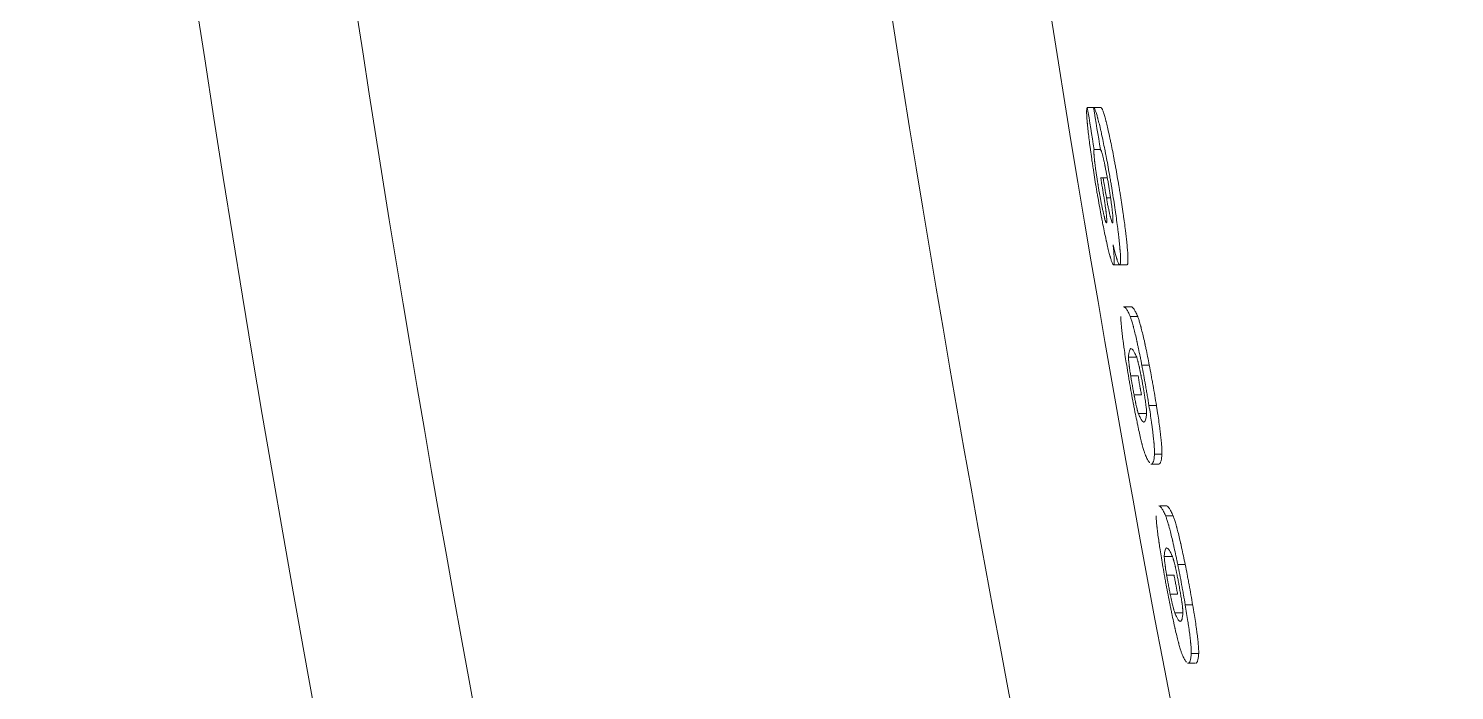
# Model space of a CAD drawing. Header units: millimetres. Extents: x 4664 to 8864, y -38 to 2932.
# Drawn here: x 7807.43 to 7819.27, y 2181.2 to 2186.7 of the extents above; entities that cross this region are included whole.
import ezdxf

# ---------------------------------------------------------------- set-up
doc = ezdxf.new("R2010")
doc.units = ezdxf.units.MM

msp = doc.modelspace()

# ---------------------------------------------------------------- linework, layer by layer
at = {"lineweight": 5}
for p, q in [((7816.332, 2186.042), (7816.218, 2186.042)), ((7816.327, 2185.694), (7816.275, 2185.694)), ((7816.384, 2185.459), (7816.329, 2185.459)), ((7816.411, 2185.292), (7816.377, 2185.292)), ((7816.434, 2184.736), (7816.547, 2184.736)), ((7816.587, 2184.388), (7816.526, 2184.388)), ((7816.637, 2184.306), (7816.575, 2184.306)), ((7816.622, 2183.969), (7816.56, 2183.969)), ((7816.733, 2183.903), (7816.671, 2183.903)), ((7816.641, 2183.814), (7816.579, 2183.814)), ((7816.668, 2183.657), (7816.606, 2183.657)), ((7816.792, 2183.567), (7816.73, 2183.567)), ((7816.704, 2183.502), (7816.642, 2183.502)), ((7816.838, 2183.164), (7816.776, 2183.164)), ((7816.745, 2183.082), (7816.808, 2183.082)), ((7816.881, 2182.734), (7816.819, 2182.734)), ((7816.931, 2182.652), (7816.868, 2182.652)), ((7816.919, 2182.314), (7816.857, 2182.314)), ((7817.031, 2182.249), (7816.969, 2182.249)), ((7816.939, 2182.159), (7816.877, 2182.159)), ((7816.968, 2182.003), (7816.906, 2182.003)), ((7817.093, 2181.913), (7817.031, 2181.913)), ((7817.006, 2181.848), (7816.944, 2181.848)), ((7817.143, 2181.51), (7817.081, 2181.51)), ((7817.051, 2181.428), (7817.114, 2181.428))]:
    msp.add_line(p, q, dxfattribs=at)
for radius, start, end in [(182.774, 159.96842, 200.03158), (181.468, 185.76036, 200.03158), (175.775, 186.0323, 200.00117), (177.081, 186.0323, 200.00117), (175.597, 189.22105, 189.33619), (175.546, 189.22374, 189.33891), (175.582, 189.41472, 189.46996), (175.562, 189.41582, 189.47107)]:
    msp.add_arc((7989.546, 2214.181), radius, start, end, dxfattribs=at)
for points, knots in [([(7816.218, 2186.042), (7816.217, 2186.042), (7816.216, 2186.041), (7816.214, 2186.034), (7816.213, 2186.029), (7816.213, 2186.02), (7816.212, 2186.016), (7816.212, 2186.01), (7816.212, 2186.008), (7816.212, 2186.004), (7816.212, 2186.002), (7816.213, 2185.99), (7816.213, 2185.979), (7816.215, 2185.954), (7816.216, 2185.94), (7816.217, 2185.921), (7816.218, 2185.916), (7816.218, 2185.91), (7816.219, 2185.906), (7816.219, 2185.904), (7816.22, 2185.893), (7816.221, 2185.885), (7816.223, 2185.858), (7816.227, 2185.821), (7816.233, 2185.779), (7816.236, 2185.754), (7816.236, 2185.752), (7816.237, 2185.746), (7816.237, 2185.743), (7816.238, 2185.735), (7816.24, 2185.718), (7816.243, 2185.701), (7816.248, 2185.666), (7816.251, 2185.642), (7816.256, 2185.605), (7816.258, 2185.593), (7816.261, 2185.574), (7816.262, 2185.564), (7816.264, 2185.555), (7816.265, 2185.548), (7816.265, 2185.545), (7816.27, 2185.516), (7816.274, 2185.491), (7816.282, 2185.439), (7816.286, 2185.413), (7816.293, 2185.374), (7816.295, 2185.361), (7816.298, 2185.341), (7816.299, 2185.334), (7816.302, 2185.321), (7816.303, 2185.315), (7816.308, 2185.282), (7816.313, 2185.257), (7816.322, 2185.206), (7816.327, 2185.181), (7816.333, 2185.145), (7816.336, 2185.133), (7816.339, 2185.118), (7816.339, 2185.115), (7816.34, 2185.109), (7816.342, 2185.1), (7816.344, 2185.091), (7816.349, 2185.062), (7816.358, 2185.018), (7816.367, 2184.977), (7816.372, 2184.952), (7816.374, 2184.945), (7816.375, 2184.938), (7816.376, 2184.933), (7816.377, 2184.931), (7816.38, 2184.919), (7816.382, 2184.91), (7816.388, 2184.884), (7816.391, 2184.868), (7816.399, 2184.838), (7816.402, 2184.824), (7816.407, 2184.809), (7816.407, 2184.806), (7816.409, 2184.802), (7816.409, 2184.8), (7816.41, 2184.797), (7816.412, 2184.79), (7816.414, 2184.784), (7816.418, 2184.77), (7816.421, 2184.762), (7816.426, 2184.749), (7816.428, 2184.745), (7816.431, 2184.74), (7816.431, 2184.74), (7816.432, 2184.739), (7816.434, 2184.737), (7816.435, 2184.736), (7816.437, 2184.736), (7816.438, 2184.738), (7816.44, 2184.743), (7816.44, 2184.745), (7816.441, 2184.748), (7816.441, 2184.749), (7816.441, 2184.752), (7816.441, 2184.754), (7816.442, 2184.762), (7816.442, 2184.77), (7816.441, 2184.788), (7816.441, 2184.799), (7816.44, 2184.818), (7816.439, 2184.824), (7816.439, 2184.835), (7816.438, 2184.838), (7816.438, 2184.846), (7816.438, 2184.849), (7816.436, 2184.868), (7816.434, 2184.885), (7816.433, 2184.903)], [0, 0, 0, 0, 0.03125, 0.03125, 0.0625, 0.0625, 0.078125, 0.078125, 0.085938, 0.085938, 0.09375, 0.09375, 0.125, 0.125, 0.15625, 0.15625, 0.164063, 0.167969, 0.167969, 0.171875, 0.171875, 0.1875, 0.1875, 0.21875, 0.25, 0.25, 0.253906, 0.253906, 0.257813, 0.257813, 0.265625, 0.28125, 0.28125, 0.3125, 0.3125, 0.328125, 0.328125, 0.335938, 0.339844, 0.339844, 0.34375, 0.34375, 0.375, 0.375, 0.40625, 0.40625, 0.421875, 0.421875, 0.429688, 0.429688, 0.4375, 0.4375, 0.46875, 0.46875, 0.5, 0.5, 0.515625, 0.515625, 0.519531, 0.519531, 0.523438, 0.53125, 0.53125, 0.5625, 0.59375, 0.59375, 0.601563, 0.605469, 0.605469, 0.609375, 0.609375, 0.625, 0.625, 0.65625, 0.65625, 0.6875, 0.6875, 0.695313, 0.695313, 0.699219, 0.699219, 0.703125, 0.71875, 0.71875, 0.75, 0.75, 0.78125, 0.78125, 0.789063, 0.789063, 0.796875, 0.8125, 0.8125, 0.84375, 0.84375, 0.859375, 0.859375, 0.867188, 0.867188, 0.875, 0.875, 0.90625, 0.90625, 0.9375, 0.9375, 0.953125, 0.953125, 0.960938, 0.960938, 0.96875, 0.96875, 1, 1, 1, 1]), ([(7816.433, 2184.903), (7816.437, 2184.885), (7816.441, 2184.869), (7816.448, 2184.839), (7816.452, 2184.825), (7816.457, 2184.807), (7816.459, 2184.801), (7816.461, 2184.793), (7816.462, 2184.79), (7816.463, 2184.786), (7816.464, 2184.785), (7816.465, 2184.782), (7816.465, 2184.781), (7816.468, 2184.77), (7816.471, 2184.762), (7816.477, 2184.75), (7816.479, 2184.745), (7816.482, 2184.74), (7816.483, 2184.739), (7816.484, 2184.737), (7816.485, 2184.737), (7816.485, 2184.737), (7816.486, 2184.737), (7816.486, 2184.736), (7816.489, 2184.736), (7816.49, 2184.738), (7816.492, 2184.744), (7816.493, 2184.749), (7816.494, 2184.757), (7816.494, 2184.758), (7816.494, 2184.762), (7816.494, 2184.764), (7816.494, 2184.77), (7816.494, 2184.774), (7816.494, 2184.788), (7816.494, 2184.799), (7816.493, 2184.823), (7816.492, 2184.837), (7816.49, 2184.854), (7816.49, 2184.856), (7816.49, 2184.86), (7816.489, 2184.866), (7816.488, 2184.88), (7816.487, 2184.893), (7816.485, 2184.919), (7816.483, 2184.938), (7816.479, 2184.968), (7816.478, 2184.978), (7816.476, 2184.993), (7816.476, 2184.999), (7816.475, 2185.007), (7816.474, 2185.009), (7816.474, 2185.015), (7816.473, 2185.018), (7816.47, 2185.042), (7816.467, 2185.065), (7816.461, 2185.111), (7816.458, 2185.135), (7816.452, 2185.172), (7816.451, 2185.185), (7816.448, 2185.201), (7816.448, 2185.204), (7816.447, 2185.21), (7816.445, 2185.22), (7816.444, 2185.229), (7816.439, 2185.261), (7816.431, 2185.313), (7816.423, 2185.365), (7816.417, 2185.398), (7816.416, 2185.404), (7816.414, 2185.417), (7816.413, 2185.424), (7816.409, 2185.444), (7816.407, 2185.457), (7816.4, 2185.496), (7816.396, 2185.521), (7816.387, 2185.572), (7816.382, 2185.597), (7816.377, 2185.624), (7816.376, 2185.627), (7816.375, 2185.633), (7816.375, 2185.636), (7816.373, 2185.646), (7816.369, 2185.664), (7816.366, 2185.681), (7816.359, 2185.716), (7816.354, 2185.738), (7816.345, 2185.781), (7816.341, 2185.802), (7816.336, 2185.824), (7816.336, 2185.826), (7816.335, 2185.831), (7816.333, 2185.839), (7816.329, 2185.855), (7816.326, 2185.869), (7816.32, 2185.895), (7816.316, 2185.911), (7816.31, 2185.933), (7816.308, 2185.94), (7816.306, 2185.951), (7816.305, 2185.954), (7816.303, 2185.96), (7816.302, 2185.964), (7816.298, 2185.979), (7816.294, 2185.99), (7816.288, 2186.009), (7816.285, 2186.016), (7816.281, 2186.026), (7816.28, 2186.029), (7816.279, 2186.032), (7816.278, 2186.032), (7816.278, 2186.034), (7816.278, 2186.034), (7816.277, 2186.036), (7816.276, 2186.037), (7816.273, 2186.041), (7816.272, 2186.042), (7816.27, 2186.042)], [0, 0, 0, 0, 0.03125, 0.03125, 0.0625, 0.0625, 0.078125, 0.078125, 0.085937, 0.085937, 0.089844, 0.089844, 0.09375, 0.09375, 0.125, 0.125, 0.15625, 0.15625, 0.171875, 0.171875, 0.175781, 0.175781, 0.179687, 0.1875, 0.1875, 0.21875, 0.21875, 0.25, 0.25, 0.257812, 0.257812, 0.265625, 0.265625, 0.28125, 0.28125, 0.3125, 0.3125, 0.34375, 0.34375, 0.347656, 0.347656, 0.351562, 0.359375, 0.375, 0.375, 0.40625, 0.40625, 0.421875, 0.421875, 0.429687, 0.429687, 0.433594, 0.433594, 0.4375, 0.4375, 0.46875, 0.46875, 0.5, 0.5, 0.515625, 0.515625, 0.519531, 0.519531, 0.523437, 0.53125, 0.53125, 0.5625, 0.59375, 0.59375, 0.601562, 0.601562, 0.609375, 0.609375, 0.625, 0.625, 0.65625, 0.65625, 0.6875, 0.6875, 0.691406, 0.691406, 0.695312, 0.695312, 0.703125, 0.71875, 0.71875, 0.75, 0.75, 0.78125, 0.78125, 0.785156, 0.785156, 0.789062, 0.796875, 0.8125, 0.8125, 0.84375, 0.84375, 0.859375, 0.859375, 0.867187, 0.867187, 0.875, 0.875, 0.90625, 0.90625, 0.9375, 0.9375, 0.953125, 0.953125, 0.957031, 0.957031, 0.960937, 0.960937, 0.96875, 0.96875, 1, 1, 1, 1]), ([(7816.549, 2184.736), (7816.55, 2184.736), (7816.552, 2184.738), (7816.553, 2184.742), (7816.554, 2184.744), (7816.554, 2184.747), (7816.555, 2184.748), (7816.555, 2184.749), (7816.555, 2184.75), (7816.555, 2184.752), (7816.555, 2184.754), (7816.556, 2184.761), (7816.556, 2184.769), (7816.556, 2184.788), (7816.556, 2184.799), (7816.555, 2184.814), (7816.555, 2184.819), (7816.554, 2184.824), (7816.554, 2184.827), (7816.554, 2184.829), (7816.554, 2184.838), (7816.553, 2184.845), (7816.551, 2184.868), (7816.55, 2184.884), (7816.546, 2184.919), (7816.545, 2184.938), (7816.542, 2184.96), (7816.542, 2184.963), (7816.541, 2184.968), (7816.541, 2184.971), (7816.54, 2184.978), (7816.538, 2184.994), (7816.536, 2185.01), (7816.532, 2185.042), (7816.529, 2185.065), (7816.525, 2185.1), (7816.523, 2185.112), (7816.52, 2185.13), (7816.519, 2185.139), (7816.518, 2185.148), (7816.517, 2185.154), (7816.516, 2185.157), (7816.512, 2185.185), (7816.509, 2185.211), (7816.501, 2185.261), (7816.497, 2185.287), (7816.491, 2185.326), (7816.489, 2185.339), (7816.486, 2185.356), (7816.486, 2185.359), (7816.484, 2185.366), (7816.484, 2185.369), (7816.482, 2185.379), (7816.481, 2185.385), (7816.476, 2185.418), (7816.471, 2185.444), (7816.462, 2185.496), (7816.458, 2185.521), (7816.451, 2185.56), (7816.448, 2185.572), (7816.444, 2185.597), (7816.441, 2185.61), (7816.435, 2185.646), (7816.43, 2185.67), (7816.421, 2185.716), (7816.416, 2185.738), (7816.411, 2185.765), (7816.409, 2185.771), (7816.408, 2185.779), (7816.407, 2185.781), (7816.406, 2185.787), (7816.403, 2185.8), (7816.401, 2185.812), (7816.394, 2185.842), (7816.39, 2185.86), (7816.382, 2185.895), (7816.378, 2185.911), (7816.373, 2185.928), (7816.373, 2185.93), (7816.372, 2185.934), (7816.372, 2185.935), (7816.37, 2185.941), (7816.367, 2185.951), (7816.365, 2185.961), (7816.359, 2185.979), (7816.356, 2185.99), (7816.35, 2186.009), (7816.347, 2186.017), (7816.344, 2186.024), (7816.344, 2186.025), (7816.343, 2186.026), (7816.342, 2186.028), (7816.34, 2186.033), (7816.338, 2186.036), (7816.335, 2186.041), (7816.333, 2186.042), (7816.332, 2186.042)], [0, 0, 0, 0, 0.037618, 0.037618, 0.056866, 0.056866, 0.061678, 0.061678, 0.06649, 0.06649, 0.076114, 0.076114, 0.114609, 0.114609, 0.153104, 0.153104, 0.162728, 0.16754, 0.16754, 0.172352, 0.172352, 0.191599, 0.191599, 0.230095, 0.230095, 0.26859, 0.26859, 0.273402, 0.273402, 0.278214, 0.278214, 0.287838, 0.307085, 0.307085, 0.34558, 0.34558, 0.364828, 0.364828, 0.374452, 0.379264, 0.379264, 0.384076, 0.384076, 0.422571, 0.422571, 0.461066, 0.461066, 0.480314, 0.480314, 0.485126, 0.485126, 0.489938, 0.489938, 0.499562, 0.499562, 0.538057, 0.538057, 0.576552, 0.576552, 0.5958, 0.5958, 0.615047, 0.615047, 0.653543, 0.653543, 0.692038, 0.692038, 0.701662, 0.701662, 0.706474, 0.706474, 0.711285, 0.730533, 0.730533, 0.769028, 0.769028, 0.807524, 0.807524, 0.812336, 0.812336, 0.817147, 0.817147, 0.826771, 0.846019, 0.846019, 0.884514, 0.884514, 0.923009, 0.923009, 0.927821, 0.927821, 0.932633, 0.942257, 0.961505, 0.961505, 1, 1, 1, 1]), ([(7816.375, 2185.162), (7816.376, 2185.154), (7816.377, 2185.146), (7816.378, 2185.132), (7816.379, 2185.126), (7816.379, 2185.117), (7816.379, 2185.114), (7816.379, 2185.111), (7816.379, 2185.109), (7816.379, 2185.107), (7816.379, 2185.106), (7816.38, 2185.1), (7816.379, 2185.093), (7816.379, 2185.088), (7816.378, 2185.086), (7816.378, 2185.086), (7816.378, 2185.086), (7816.378, 2185.085), (7816.377, 2185.085), (7816.377, 2185.085), (7816.376, 2185.085), (7816.374, 2185.086), (7816.372, 2185.091), (7816.371, 2185.094), (7816.37, 2185.095), (7816.37, 2185.097), (7816.369, 2185.099), (7816.368, 2185.102), (7816.366, 2185.109), (7816.364, 2185.114), (7816.362, 2185.123), (7816.361, 2185.126), (7816.36, 2185.13), (7816.36, 2185.132), (7816.359, 2185.135), (7816.358, 2185.137), (7816.356, 2185.146), (7816.354, 2185.153), (7816.351, 2185.17), (7816.349, 2185.178), (7816.346, 2185.192), (7816.345, 2185.197), (7816.343, 2185.206), (7816.342, 2185.211), (7816.339, 2185.226), (7816.336, 2185.237), (7816.332, 2185.258), (7816.33, 2185.269), (7816.327, 2185.286), (7816.326, 2185.292), (7816.324, 2185.301), (7816.324, 2185.304), (7816.323, 2185.31), (7816.322, 2185.313), (7816.319, 2185.327), (7816.315, 2185.351), (7816.311, 2185.375), (7816.309, 2185.391), (7816.308, 2185.394), (7816.307, 2185.4), (7816.307, 2185.403), (7816.305, 2185.412), (7816.304, 2185.418), (7816.301, 2185.437), (7816.299, 2185.449), (7816.296, 2185.472), (7816.294, 2185.484), (7816.292, 2185.498), (7816.291, 2185.501), (7816.291, 2185.507), (7816.29, 2185.51), (7816.289, 2185.518), (7816.288, 2185.524), (7816.286, 2185.54), (7816.285, 2185.551), (7816.282, 2185.571), (7816.281, 2185.581), (7816.279, 2185.592), (7816.279, 2185.595), (7816.279, 2185.599), (7816.278, 2185.606), (7816.277, 2185.612), (7816.276, 2185.624), (7816.275, 2185.632), (7816.274, 2185.643), (7816.274, 2185.646), (7816.274, 2185.651), (7816.274, 2185.652), (7816.273, 2185.656), (7816.273, 2185.657), (7816.273, 2185.664), (7816.273, 2185.669), (7816.272, 2185.678), (7816.273, 2185.682), (7816.273, 2185.686), (7816.273, 2185.688), (7816.273, 2185.689), (7816.273, 2185.69), (7816.273, 2185.691), (7816.274, 2185.691), (7816.274, 2185.693), (7816.275, 2185.694), (7816.275, 2185.694)], [0, 0, 0, 0, 0.03125, 0.03125, 0.0625, 0.0625, 0.078125, 0.078125, 0.085937, 0.085937, 0.09375, 0.09375, 0.125, 0.15625, 0.15625, 0.164062, 0.164062, 0.171875, 0.171875, 0.1875, 0.1875, 0.21875, 0.25, 0.25, 0.257812, 0.257812, 0.265625, 0.28125, 0.28125, 0.3125, 0.3125, 0.328125, 0.328125, 0.335937, 0.335937, 0.34375, 0.34375, 0.375, 0.375, 0.40625, 0.40625, 0.421875, 0.421875, 0.4375, 0.4375, 0.46875, 0.46875, 0.5, 0.5, 0.515625, 0.515625, 0.523437, 0.523437, 0.53125, 0.53125, 0.5625, 0.59375, 0.59375, 0.601562, 0.601562, 0.609375, 0.609375, 0.625, 0.625, 0.65625, 0.65625, 0.6875, 0.6875, 0.695312, 0.695312, 0.703125, 0.703125, 0.71875, 0.71875, 0.75, 0.75, 0.78125, 0.78125, 0.789062, 0.789062, 0.796875, 0.8125, 0.8125, 0.84375, 0.84375, 0.859375, 0.859375, 0.867187, 0.867187, 0.875, 0.875, 0.90625, 0.90625, 0.9375, 0.9375, 0.953125, 0.953125, 0.960937, 0.960937, 0.96875, 0.96875, 1, 1, 1, 1]), ([(7816.327, 2185.694), (7816.328, 2185.694), (7816.328, 2185.693), (7816.33, 2185.69), (7816.332, 2185.688), (7816.333, 2185.684), (7816.334, 2185.682), (7816.335, 2185.679), (7816.335, 2185.678), (7816.336, 2185.676), (7816.336, 2185.675), (7816.338, 2185.67), (7816.34, 2185.665), (7816.343, 2185.653), (7816.345, 2185.647), (7816.347, 2185.636), (7816.348, 2185.633), (7816.35, 2185.627), (7816.35, 2185.625), (7816.351, 2185.621), (7816.352, 2185.619), (7816.354, 2185.609), (7816.358, 2185.592), (7816.362, 2185.573), (7816.365, 2185.56), (7816.365, 2185.557), (7816.366, 2185.552), (7816.367, 2185.55), (7816.368, 2185.542), (7816.369, 2185.536), (7816.373, 2185.52), (7816.375, 2185.509), (7816.379, 2185.486), (7816.381, 2185.475), (7816.384, 2185.46), (7816.384, 2185.457), (7816.386, 2185.451), (7816.387, 2185.442), (7816.389, 2185.433), (7816.392, 2185.415), (7816.394, 2185.403), (7816.398, 2185.378), (7816.4, 2185.366), (7816.402, 2185.351), (7816.403, 2185.348), (7816.404, 2185.342), (7816.405, 2185.333), (7816.407, 2185.324), (7816.409, 2185.306), (7816.411, 2185.294), (7816.414, 2185.277), (7816.414, 2185.271), (7816.416, 2185.263), (7816.416, 2185.26), (7816.417, 2185.255), (7816.417, 2185.252), (7816.419, 2185.238), (7816.422, 2185.217), (7816.424, 2185.198), (7816.425, 2185.184), (7816.426, 2185.179), (7816.427, 2185.173), (7816.427, 2185.17), (7816.427, 2185.166), (7816.428, 2185.164), (7816.429, 2185.154), (7816.43, 2185.138), (7816.431, 2185.126), (7816.431, 2185.118), (7816.431, 2185.117), (7816.431, 2185.114), (7816.431, 2185.113), (7816.431, 2185.109), (7816.431, 2185.107), (7816.431, 2185.1), (7816.431, 2185.096), (7816.431, 2185.09), (7816.43, 2185.088), (7816.43, 2185.086), (7816.43, 2185.086), (7816.429, 2185.086), (7816.429, 2185.085), (7816.428, 2185.085), (7816.427, 2185.085), (7816.426, 2185.085), (7816.425, 2185.088), (7816.424, 2185.089), (7816.424, 2185.09), (7816.423, 2185.091), (7816.423, 2185.092), (7816.422, 2185.093), (7816.421, 2185.097), (7816.419, 2185.1), (7816.417, 2185.109), (7816.415, 2185.114), (7816.413, 2185.123), (7816.412, 2185.126), (7816.41, 2185.131), (7816.41, 2185.132), (7816.409, 2185.136), (7816.409, 2185.138), (7816.406, 2185.146), (7816.405, 2185.154), (7816.403, 2185.162)], [0, 0, 0, 0, 0.03125, 0.03125, 0.0625, 0.0625, 0.078125, 0.078125, 0.085938, 0.085938, 0.09375, 0.09375, 0.125, 0.125, 0.15625, 0.15625, 0.171875, 0.171875, 0.179688, 0.179688, 0.1875, 0.1875, 0.21875, 0.25, 0.25, 0.257813, 0.257813, 0.265625, 0.265625, 0.28125, 0.28125, 0.3125, 0.3125, 0.34375, 0.34375, 0.351562, 0.351562, 0.359375, 0.375, 0.375, 0.40625, 0.40625, 0.4375, 0.4375, 0.445312, 0.445312, 0.453125, 0.46875, 0.46875, 0.5, 0.5, 0.515625, 0.515625, 0.523437, 0.523437, 0.53125, 0.53125, 0.5625, 0.59375, 0.59375, 0.609375, 0.609375, 0.617187, 0.617187, 0.625, 0.625, 0.65625, 0.6875, 0.6875, 0.695312, 0.695312, 0.703125, 0.703125, 0.71875, 0.71875, 0.75, 0.75, 0.78125, 0.78125, 0.789062, 0.789062, 0.796875, 0.8125, 0.8125, 0.84375, 0.84375, 0.859375, 0.859375, 0.867187, 0.867187, 0.875, 0.875, 0.90625, 0.90625, 0.9375, 0.9375, 0.953125, 0.953125, 0.960937, 0.960937, 0.96875, 0.96875, 1, 1, 1, 1]), ([(7816.357, 2185.292), (7816.358, 2185.286), (7816.36, 2185.274), (7816.363, 2185.256), (7816.365, 2185.244), (7816.366, 2185.235), (7816.366, 2185.232), (7816.367, 2185.227), (7816.367, 2185.224), (7816.369, 2185.216), (7816.37, 2185.205), (7816.371, 2185.195), (7816.372, 2185.187), (7816.373, 2185.185), (7816.373, 2185.18), (7816.374, 2185.178), (7816.374, 2185.171), (7816.375, 2185.166), (7816.375, 2185.162)], [0, 0, 0, 0, 0.125, 0.25, 0.375, 0.375, 0.4375, 0.4375, 0.5, 0.5, 0.625, 0.75, 0.75, 0.8125, 0.8125, 0.875, 0.875, 1, 1, 1, 1]), ([(7816.403, 2185.162), (7816.402, 2185.166), (7816.4, 2185.175), (7816.397, 2185.189), (7816.395, 2185.199), (7816.393, 2185.207), (7816.392, 2185.21), (7816.391, 2185.215), (7816.391, 2185.218), (7816.389, 2185.226), (7816.387, 2185.238), (7816.385, 2185.249), (7816.383, 2185.258), (7816.383, 2185.261), (7816.382, 2185.267), (7816.381, 2185.271), (7816.38, 2185.28), (7816.379, 2185.286), (7816.377, 2185.292)], [0, 0, 0, 0, 0.125, 0.25, 0.375, 0.375, 0.4375, 0.4375, 0.5, 0.5, 0.625, 0.75, 0.75, 0.8125, 0.8125, 0.875, 0.875, 1, 1, 1, 1]), ([(7816.52, 2184.388), (7816.524, 2184.388), (7816.527, 2184.386), (7816.532, 2184.382), (7816.533, 2184.381), (7816.535, 2184.379), (7816.536, 2184.378), (7816.539, 2184.374), (7816.541, 2184.371), (7816.548, 2184.361), (7816.558, 2184.344), (7816.569, 2184.32), (7816.575, 2184.306)], [0, 0, 0, 0, 0.245354, 0.245354, 0.308241, 0.308241, 0.371128, 0.371128, 0.496903, 0.496903, 0.748451, 1, 1, 1, 1]), ([(7816.637, 2184.306), (7816.631, 2184.32), (7816.625, 2184.332), (7816.615, 2184.352), (7816.606, 2184.369), (7816.593, 2184.384), (7816.586, 2184.388), (7816.582, 2184.388), (7816.582, 2184.388), (7816.582, 2184.388)], [0, 0, 0, 0, 0.248035, 0.248035, 0.496071, 0.744106, 0.992141, 0.992141, 1, 1, 1, 1]), ([(7816.545, 2183.903), (7816.541, 2183.927), (7816.537, 2183.951), (7816.53, 2183.997), (7816.527, 2184.019), (7816.522, 2184.051), (7816.521, 2184.062), (7816.519, 2184.075), (7816.519, 2184.078), (7816.518, 2184.083), (7816.517, 2184.091), (7816.516, 2184.098), (7816.512, 2184.123), (7816.51, 2184.142), (7816.506, 2184.177), (7816.504, 2184.193), (7816.502, 2184.211), (7816.502, 2184.212), (7816.502, 2184.216), (7816.501, 2184.222), (7816.501, 2184.227), (7816.5, 2184.237), (7816.499, 2184.244), (7816.498, 2184.262), (7816.497, 2184.273), (7816.497, 2184.287), (7816.497, 2184.292), (7816.497, 2184.298), (7816.497, 2184.299), (7816.497, 2184.303), (7816.497, 2184.305), (7816.497, 2184.306)], [0, 0, 0, 0, 0.125, 0.125, 0.25, 0.25, 0.3125, 0.3125, 0.328125, 0.328125, 0.34375, 0.375, 0.375, 0.5, 0.5, 0.625, 0.625, 0.640625, 0.640625, 0.65625, 0.6875, 0.6875, 0.75, 0.75, 0.875, 0.875, 0.9375, 0.9375, 0.96875, 0.96875, 1, 1, 1, 1]), ([(7816.575, 2184.306), (7816.577, 2184.3), (7816.58, 2184.292), (7816.586, 2184.273), (7816.59, 2184.263), (7816.595, 2184.244), (7816.597, 2184.237), (7816.599, 2184.229), (7816.6, 2184.227), (7816.601, 2184.223), (7816.602, 2184.218), (7816.603, 2184.212), (7816.608, 2184.194), (7816.612, 2184.177), (7816.621, 2184.142), (7816.625, 2184.123), (7816.63, 2184.101), (7816.631, 2184.098), (7816.632, 2184.093), (7816.633, 2184.086), (7816.635, 2184.078), (7816.638, 2184.062), (7816.641, 2184.052), (7816.648, 2184.02), (7816.652, 2183.997), (7816.659, 2183.963), (7816.662, 2183.951), (7816.665, 2183.933), (7816.666, 2183.927), (7816.669, 2183.915), (7816.67, 2183.909), (7816.671, 2183.903)], [0, 0, 0, 0, 0.125, 0.125, 0.25, 0.25, 0.3125, 0.3125, 0.328125, 0.328125, 0.34375, 0.375, 0.375, 0.5, 0.5, 0.625, 0.625, 0.640625, 0.640625, 0.65625, 0.6875, 0.6875, 0.75, 0.75, 0.875, 0.875, 0.9375, 0.9375, 0.96875, 0.96875, 1, 1, 1, 1]), ([(7816.733, 2183.903), (7816.728, 2183.927), (7816.724, 2183.951), (7816.714, 2183.997), (7816.71, 2184.019), (7816.703, 2184.052), (7816.7, 2184.062), (7816.698, 2184.076), (7816.697, 2184.078), (7816.696, 2184.083), (7816.694, 2184.091), (7816.693, 2184.099), (7816.687, 2184.123), (7816.683, 2184.142), (7816.674, 2184.177), (7816.67, 2184.194), (7816.666, 2184.211), (7816.665, 2184.213), (7816.664, 2184.216), (7816.664, 2184.218), (7816.662, 2184.224), (7816.661, 2184.227), (7816.659, 2184.238), (7816.657, 2184.244), (7816.652, 2184.263), (7816.648, 2184.273), (7816.642, 2184.292), (7816.639, 2184.3), (7816.637, 2184.306)], [0, 0, 0, 0, 0.125, 0.125, 0.25, 0.25, 0.3125, 0.3125, 0.328125, 0.328125, 0.34375, 0.375, 0.375, 0.5, 0.5, 0.625, 0.625, 0.640625, 0.640625, 0.65625, 0.65625, 0.6875, 0.6875, 0.75, 0.75, 0.875, 0.875, 1, 1, 1, 1]), ([(7816.56, 2183.969), (7816.561, 2183.98), (7816.562, 2183.991), (7816.564, 2184.009), (7816.567, 2184.023), (7816.573, 2184.037), (7816.578, 2184.04), (7816.583, 2184.04), (7816.587, 2184.038), (7816.591, 2184.035), (7816.592, 2184.034), (7816.593, 2184.032), (7816.594, 2184.031), (7816.597, 2184.028), (7816.599, 2184.025), (7816.605, 2184.016), (7816.613, 2184.001), (7816.623, 2183.98), (7816.628, 2183.969)], [0, 0, 0, 0, 0.125, 0.125, 0.25, 0.375, 0.5, 0.5, 0.625, 0.625, 0.65625, 0.65625, 0.6875, 0.6875, 0.75, 0.75, 0.875, 1, 1, 1, 1]), ([(7816.604, 2183.567), (7816.599, 2183.595), (7816.593, 2183.622), (7816.583, 2183.678), (7816.578, 2183.706), (7816.571, 2183.748), (7816.568, 2183.763), (7816.565, 2183.784), (7816.563, 2183.791), (7816.561, 2183.805), (7816.56, 2183.812), (7816.554, 2183.848), (7816.549, 2183.875), (7816.545, 2183.903)], [0, 0, 0, 0, 0.25, 0.25, 0.5, 0.5, 0.625, 0.625, 0.6875, 0.6875, 0.75, 0.75, 1, 1, 1, 1]), ([(7816.579, 2183.814), (7816.577, 2183.823), (7816.576, 2183.832), (7816.573, 2183.85), (7816.572, 2183.858), (7816.57, 2183.871), (7816.569, 2183.875), (7816.569, 2183.881), (7816.568, 2183.883), (7816.568, 2183.887), (7816.567, 2183.889), (7816.566, 2183.898), (7816.565, 2183.905), (7816.564, 2183.919), (7816.563, 2183.925), (7816.562, 2183.932), (7816.562, 2183.934), (7816.562, 2183.937), (7816.561, 2183.941), (7816.561, 2183.945), (7816.561, 2183.952), (7816.56, 2183.956), (7816.56, 2183.961), (7816.56, 2183.963), (7816.56, 2183.965), (7816.56, 2183.966), (7816.56, 2183.967), (7816.56, 2183.968), (7816.56, 2183.969)], [0, 0, 0, 0, 0.125, 0.125, 0.25, 0.25, 0.3125, 0.3125, 0.34375, 0.34375, 0.375, 0.375, 0.5, 0.5, 0.625, 0.625, 0.65625, 0.65625, 0.6875, 0.75, 0.75, 0.875, 0.875, 0.9375, 0.9375, 0.96875, 0.96875, 1, 1, 1, 1]), ([(7816.628, 2183.969), (7816.629, 2183.966), (7816.63, 2183.963), (7816.632, 2183.956), (7816.634, 2183.952), (7816.636, 2183.945), (7816.636, 2183.942), (7816.638, 2183.938), (7816.638, 2183.937), (7816.639, 2183.934), (7816.639, 2183.932), (7816.641, 2183.925), (7816.644, 2183.913), (7816.647, 2183.898), (7816.649, 2183.889), (7816.65, 2183.887), (7816.651, 2183.883), (7816.652, 2183.877), (7816.653, 2183.871), (7816.656, 2183.858), (7816.658, 2183.85), (7816.66, 2183.836), (7816.661, 2183.832), (7816.663, 2183.825), (7816.663, 2183.823), (7816.664, 2183.818), (7816.664, 2183.816), (7816.665, 2183.814)], [0, 0, 0, 0, 0.125, 0.125, 0.25, 0.25, 0.3125, 0.3125, 0.34375, 0.34375, 0.375, 0.375, 0.5, 0.625, 0.625, 0.65625, 0.65625, 0.6875, 0.75, 0.75, 0.875, 0.875, 0.9375, 0.9375, 0.96875, 0.96875, 1, 1, 1, 1]), ([(7816.671, 2183.903), (7816.676, 2183.876), (7816.681, 2183.848), (7816.692, 2183.792), (7816.697, 2183.764), (7816.704, 2183.722), (7816.707, 2183.708), (7816.71, 2183.686), (7816.712, 2183.679), (7816.714, 2183.665), (7816.715, 2183.658), (7816.721, 2183.623), (7816.726, 2183.595), (7816.73, 2183.567)], [0, 0, 0, 0, 0.25, 0.25, 0.5, 0.5, 0.625, 0.625, 0.6875, 0.6875, 0.75, 0.75, 1, 1, 1, 1]), ([(7816.792, 2183.567), (7816.788, 2183.595), (7816.783, 2183.623), (7816.774, 2183.678), (7816.769, 2183.707), (7816.761, 2183.749), (7816.759, 2183.763), (7816.755, 2183.784), (7816.754, 2183.791), (7816.751, 2183.806), (7816.75, 2183.813), (7816.743, 2183.848), (7816.738, 2183.876), (7816.733, 2183.903)], [0, 0, 0, 0, 0.25, 0.25, 0.5, 0.5, 0.625, 0.625, 0.6875, 0.6875, 0.75, 0.75, 1, 1, 1, 1]), ([(7816.606, 2183.657), (7816.604, 2183.67), (7816.601, 2183.683), (7816.597, 2183.709), (7816.594, 2183.722), (7816.591, 2183.741), (7816.59, 2183.748), (7816.588, 2183.758), (7816.587, 2183.761), (7816.586, 2183.768), (7816.586, 2183.771), (7816.583, 2183.788), (7816.581, 2183.801), (7816.579, 2183.814)], [0, 0, 0, 0, 0.25, 0.25, 0.5, 0.5, 0.625, 0.625, 0.6875, 0.6875, 0.75, 0.75, 1, 1, 1, 1]), ([(7816.641, 2183.814), (7816.643, 2183.801), (7816.645, 2183.788), (7816.649, 2183.762), (7816.651, 2183.748), (7816.655, 2183.729), (7816.656, 2183.722), (7816.658, 2183.712), (7816.658, 2183.709), (7816.66, 2183.702), (7816.66, 2183.699), (7816.663, 2183.683), (7816.666, 2183.67), (7816.668, 2183.657)], [0, 0, 0, 0, 0.25, 0.25, 0.5, 0.5, 0.625, 0.625, 0.6875, 0.6875, 0.75, 0.75, 1, 1, 1, 1]), ([(7816.665, 2183.814), (7816.667, 2183.801), (7816.67, 2183.788), (7816.675, 2183.762), (7816.677, 2183.749), (7816.68, 2183.729), (7816.682, 2183.722), (7816.683, 2183.712), (7816.684, 2183.709), (7816.685, 2183.702), (7816.686, 2183.699), (7816.688, 2183.683), (7816.69, 2183.67), (7816.693, 2183.657)], [0, 0, 0, 0, 0.25, 0.25, 0.5, 0.5, 0.625, 0.625, 0.6875, 0.6875, 0.75, 0.75, 1, 1, 1, 1]), ([(7816.642, 2183.502), (7816.641, 2183.504), (7816.64, 2183.507), (7816.638, 2183.514), (7816.637, 2183.519), (7816.635, 2183.526), (7816.634, 2183.528), (7816.633, 2183.532), (7816.633, 2183.534), (7816.632, 2183.536), (7816.632, 2183.538), (7816.63, 2183.545), (7816.627, 2183.558), (7816.624, 2183.572), (7816.622, 2183.582), (7816.621, 2183.584), (7816.62, 2183.588), (7816.619, 2183.593), (7816.618, 2183.6), (7816.615, 2183.612), (7816.613, 2183.621), (7816.611, 2183.634), (7816.61, 2183.638), (7816.608, 2183.645), (7816.608, 2183.647), (7816.607, 2183.652), (7816.607, 2183.654), (7816.606, 2183.657)], [0, 0, 0, 0, 0.125, 0.125, 0.25, 0.25, 0.3125, 0.3125, 0.34375, 0.34375, 0.375, 0.375, 0.5, 0.625, 0.625, 0.65625, 0.65625, 0.6875, 0.75, 0.75, 0.875, 0.875, 0.9375, 0.9375, 0.96875, 0.96875, 1, 1, 1, 1]), ([(7816.693, 2183.657), (7816.694, 2183.647), (7816.695, 2183.638), (7816.698, 2183.621), (7816.699, 2183.612), (7816.701, 2183.6), (7816.702, 2183.596), (7816.702, 2183.59), (7816.703, 2183.588), (7816.703, 2183.584), (7816.704, 2183.582), (7816.705, 2183.572), (7816.706, 2183.565), (7816.707, 2183.551), (7816.708, 2183.545), (7816.709, 2183.538), (7816.709, 2183.536), (7816.709, 2183.534), (7816.709, 2183.529), (7816.71, 2183.526), (7816.71, 2183.519), (7816.71, 2183.514), (7816.71, 2183.509), (7816.71, 2183.507), (7816.71, 2183.505), (7816.71, 2183.504), (7816.71, 2183.503), (7816.71, 2183.502), (7816.71, 2183.502)], [0, 0, 0, 0, 0.125, 0.125, 0.25, 0.25, 0.3125, 0.3125, 0.34375, 0.34375, 0.375, 0.375, 0.5, 0.5, 0.625, 0.625, 0.65625, 0.65625, 0.6875, 0.75, 0.75, 0.875, 0.875, 0.9375, 0.9375, 0.96875, 0.96875, 1, 1, 1, 1]), ([(7816.698, 2183.164), (7816.695, 2183.17), (7816.693, 2183.178), (7816.687, 2183.197), (7816.684, 2183.208), (7816.678, 2183.226), (7816.677, 2183.233), (7816.674, 2183.242), (7816.674, 2183.243), (7816.673, 2183.247), (7816.672, 2183.252), (7816.67, 2183.258), (7816.665, 2183.277), (7816.662, 2183.293), (7816.653, 2183.328), (7816.649, 2183.347), (7816.644, 2183.369), (7816.644, 2183.372), (7816.643, 2183.377), (7816.641, 2183.385), (7816.639, 2183.392), (7816.636, 2183.408), (7816.634, 2183.418), (7816.627, 2183.451), (7816.622, 2183.473), (7816.615, 2183.507), (7816.613, 2183.519), (7816.61, 2183.537), (7816.609, 2183.543), (7816.606, 2183.555), (7816.605, 2183.561), (7816.604, 2183.567)], [0, 0, 0, 0, 0.125, 0.125, 0.25, 0.25, 0.3125, 0.3125, 0.328125, 0.328125, 0.34375, 0.375, 0.375, 0.5, 0.5, 0.625, 0.625, 0.640625, 0.640625, 0.65625, 0.6875, 0.6875, 0.75, 0.75, 0.875, 0.875, 0.9375, 0.9375, 0.96875, 0.96875, 1, 1, 1, 1]), ([(7816.73, 2183.567), (7816.734, 2183.543), (7816.738, 2183.519), (7816.745, 2183.473), (7816.748, 2183.451), (7816.752, 2183.419), (7816.754, 2183.408), (7816.756, 2183.395), (7816.756, 2183.392), (7816.757, 2183.387), (7816.758, 2183.38), (7816.759, 2183.372), (7816.762, 2183.347), (7816.764, 2183.329), (7816.768, 2183.293), (7816.77, 2183.277), (7816.771, 2183.26), (7816.772, 2183.258), (7816.772, 2183.254), (7816.772, 2183.249), (7816.773, 2183.243), (7816.774, 2183.233), (7816.774, 2183.226), (7816.775, 2183.208), (7816.776, 2183.197), (7816.776, 2183.183), (7816.776, 2183.179), (7816.776, 2183.173), (7816.776, 2183.171), (7816.776, 2183.167), (7816.776, 2183.166), (7816.776, 2183.164)], [0, 0, 0, 0, 0.125, 0.125, 0.25, 0.25, 0.3125, 0.3125, 0.328125, 0.328125, 0.34375, 0.375, 0.375, 0.5, 0.5, 0.625, 0.625, 0.640625, 0.640625, 0.65625, 0.6875, 0.6875, 0.75, 0.75, 0.875, 0.875, 0.9375, 0.9375, 0.96875, 0.96875, 1, 1, 1, 1]), ([(7816.838, 2183.164), (7816.838, 2183.17), (7816.838, 2183.178), (7816.838, 2183.197), (7816.837, 2183.208), (7816.836, 2183.226), (7816.836, 2183.233), (7816.835, 2183.247), (7816.834, 2183.254), (7816.832, 2183.277), (7816.83, 2183.293), (7816.827, 2183.319), (7816.826, 2183.328), (7816.824, 2183.343), (7816.824, 2183.347), (7816.823, 2183.357), (7816.822, 2183.362), (7816.819, 2183.387), (7816.816, 2183.408), (7816.81, 2183.451), (7816.807, 2183.473), (7816.801, 2183.508), (7816.8, 2183.519), (7816.796, 2183.543), (7816.794, 2183.555), (7816.792, 2183.567)], [0, 0, 0, 0, 0.125, 0.125, 0.25, 0.25, 0.3125, 0.3125, 0.375, 0.375, 0.5, 0.5, 0.5625, 0.5625, 0.59375, 0.59375, 0.625, 0.625, 0.75, 0.75, 0.875, 0.875, 0.9375, 0.9375, 1, 1, 1, 1]), ([(7816.71, 2183.502), (7816.709, 2183.49), (7816.708, 2183.479), (7816.706, 2183.462), (7816.702, 2183.447), (7816.696, 2183.433), (7816.691, 2183.43), (7816.685, 2183.43), (7816.682, 2183.432), (7816.678, 2183.436), (7816.677, 2183.436), (7816.675, 2183.438), (7816.674, 2183.439), (7816.672, 2183.443), (7816.67, 2183.445), (7816.664, 2183.454), (7816.656, 2183.469), (7816.647, 2183.49), (7816.642, 2183.502)], [0, 0, 0, 0, 0.125, 0.125, 0.25, 0.375, 0.5, 0.5, 0.625, 0.625, 0.65625, 0.65625, 0.6875, 0.6875, 0.75, 0.75, 0.875, 1, 1, 1, 1]), ([(7816.735, 2183.092), (7816.735, 2183.093), (7816.734, 2183.093), (7816.732, 2183.096), (7816.73, 2183.099), (7816.723, 2183.109), (7816.714, 2183.127), (7816.703, 2183.15), (7816.698, 2183.164)], [0, 0, 0, 0, 0.038331, 0.038331, 0.230665, 0.230665, 0.615332, 1, 1, 1, 1]), ([(7816.776, 2183.164), (7816.775, 2183.15), (7816.774, 2183.138), (7816.77, 2183.118), (7816.767, 2183.101), (7816.76, 2183.086), (7816.754, 2183.082), (7816.75, 2183.082), (7816.75, 2183.082), (7816.75, 2183.082)], [0, 0, 0, 0, 0.248427, 0.248427, 0.496853, 0.74528, 0.993706, 0.993706, 1, 1, 1, 1]), ([(7816.812, 2183.082), (7816.816, 2183.082), (7816.818, 2183.084), (7816.822, 2183.088), (7816.822, 2183.089), (7816.824, 2183.091), (7816.824, 2183.092), (7816.826, 2183.096), (7816.827, 2183.099), (7816.831, 2183.109), (7816.834, 2183.126), (7816.837, 2183.15), (7816.838, 2183.164)], [0, 0, 0, 0, 0.244054, 0.244054, 0.307049, 0.307049, 0.370045, 0.370045, 0.496036, 0.496036, 0.748018, 1, 1, 1, 1]), ([(7816.813, 2182.734), (7816.817, 2182.734), (7816.82, 2182.732), (7816.825, 2182.728), (7816.826, 2182.727), (7816.828, 2182.725), (7816.829, 2182.724), (7816.832, 2182.72), (7816.835, 2182.717), (7816.842, 2182.707), (7816.851, 2182.689), (7816.863, 2182.666), (7816.868, 2182.652)], [0, 0, 0, 0, 0.245381, 0.245381, 0.308266, 0.308266, 0.371151, 0.371151, 0.496921, 0.496921, 0.74846, 1, 1, 1, 1]), ([(7816.931, 2182.652), (7816.925, 2182.666), (7816.919, 2182.678), (7816.909, 2182.698), (7816.899, 2182.715), (7816.886, 2182.73), (7816.879, 2182.734), (7816.875, 2182.734), (7816.875, 2182.734), (7816.875, 2182.734)], [0, 0, 0, 0, 0.248031, 0.248031, 0.496061, 0.744092, 0.992123, 0.992123, 1, 1, 1, 1]), ([(7816.842, 2182.249), (7816.838, 2182.273), (7816.834, 2182.297), (7816.827, 2182.343), (7816.823, 2182.365), (7816.818, 2182.397), (7816.817, 2182.408), (7816.815, 2182.421), (7816.815, 2182.424), (7816.814, 2182.429), (7816.813, 2182.436), (7816.812, 2182.444), (7816.808, 2182.469), (7816.805, 2182.487), (7816.801, 2182.523), (7816.799, 2182.539), (7816.797, 2182.556), (7816.797, 2182.558), (7816.796, 2182.562), (7816.796, 2182.567), (7816.795, 2182.573), (7816.794, 2182.583), (7816.794, 2182.59), (7816.792, 2182.608), (7816.791, 2182.619), (7816.791, 2182.633), (7816.79, 2182.637), (7816.79, 2182.643), (7816.79, 2182.645), (7816.79, 2182.649), (7816.79, 2182.65), (7816.791, 2182.652)], [0, 0, 0, 0, 0.125, 0.125, 0.25, 0.25, 0.3125, 0.3125, 0.328125, 0.328125, 0.34375, 0.375, 0.375, 0.5, 0.5, 0.625, 0.625, 0.640625, 0.640625, 0.65625, 0.6875, 0.6875, 0.75, 0.75, 0.875, 0.875, 0.9375, 0.9375, 0.96875, 0.96875, 1, 1, 1, 1]), ([(7816.868, 2182.652), (7816.871, 2182.646), (7816.874, 2182.638), (7816.88, 2182.619), (7816.884, 2182.608), (7816.889, 2182.59), (7816.891, 2182.583), (7816.894, 2182.575), (7816.894, 2182.573), (7816.895, 2182.569), (7816.897, 2182.564), (7816.898, 2182.558), (7816.903, 2182.539), (7816.908, 2182.523), (7816.916, 2182.488), (7816.921, 2182.469), (7816.926, 2182.447), (7816.927, 2182.444), (7816.928, 2182.439), (7816.93, 2182.432), (7816.931, 2182.424), (7816.935, 2182.408), (7816.937, 2182.398), (7816.944, 2182.365), (7816.949, 2182.343), (7816.956, 2182.309), (7816.959, 2182.297), (7816.963, 2182.279), (7816.964, 2182.273), (7816.966, 2182.261), (7816.968, 2182.255), (7816.969, 2182.249)], [0, 0, 0, 0, 0.125, 0.125, 0.25, 0.25, 0.3125, 0.3125, 0.328125, 0.328125, 0.34375, 0.375, 0.375, 0.5, 0.5, 0.625, 0.625, 0.640625, 0.640625, 0.65625, 0.6875, 0.6875, 0.75, 0.75, 0.875, 0.875, 0.9375, 0.9375, 0.96875, 0.96875, 1, 1, 1, 1]), ([(7817.031, 2182.249), (7817.026, 2182.273), (7817.021, 2182.297), (7817.011, 2182.343), (7817.006, 2182.365), (7816.999, 2182.398), (7816.997, 2182.408), (7816.994, 2182.421), (7816.993, 2182.424), (7816.992, 2182.429), (7816.99, 2182.437), (7816.989, 2182.444), (7816.983, 2182.469), (7816.978, 2182.488), (7816.97, 2182.523), (7816.965, 2182.539), (7816.961, 2182.556), (7816.96, 2182.558), (7816.959, 2182.562), (7816.959, 2182.564), (7816.957, 2182.569), (7816.956, 2182.573), (7816.953, 2182.583), (7816.951, 2182.59), (7816.946, 2182.608), (7816.943, 2182.619), (7816.936, 2182.638), (7816.933, 2182.646), (7816.931, 2182.652)], [0, 0, 0, 0, 0.125, 0.125, 0.25, 0.25, 0.3125, 0.3125, 0.328125, 0.328125, 0.34375, 0.375, 0.375, 0.5, 0.5, 0.625, 0.625, 0.640625, 0.640625, 0.65625, 0.65625, 0.6875, 0.6875, 0.75, 0.75, 0.875, 0.875, 1, 1, 1, 1]), ([(7816.857, 2182.314), (7816.858, 2182.326), (7816.858, 2182.337), (7816.861, 2182.354), (7816.863, 2182.369), (7816.869, 2182.383), (7816.874, 2182.386), (7816.88, 2182.386), (7816.883, 2182.384), (7816.887, 2182.381), (7816.888, 2182.38), (7816.89, 2182.378), (7816.891, 2182.377), (7816.894, 2182.373), (7816.896, 2182.371), (7816.902, 2182.362), (7816.91, 2182.347), (7816.92, 2182.326), (7816.925, 2182.314)], [0, 0, 0, 0, 0.125, 0.125, 0.25, 0.375, 0.5, 0.5, 0.625, 0.625, 0.65625, 0.65625, 0.6875, 0.6875, 0.75, 0.75, 0.875, 1, 1, 1, 1]), ([(7816.905, 2181.913), (7816.899, 2181.941), (7816.894, 2181.968), (7816.883, 2182.024), (7816.878, 2182.052), (7816.87, 2182.094), (7816.867, 2182.108), (7816.863, 2182.13), (7816.862, 2182.137), (7816.86, 2182.151), (7816.858, 2182.158), (7816.852, 2182.193), (7816.847, 2182.221), (7816.842, 2182.249)], [0, 0, 0, 0, 0.25, 0.25, 0.5, 0.5, 0.625, 0.625, 0.6875, 0.6875, 0.75, 0.75, 1, 1, 1, 1]), ([(7816.877, 2182.159), (7816.876, 2182.169), (7816.874, 2182.178), (7816.871, 2182.195), (7816.87, 2182.204), (7816.868, 2182.216), (7816.867, 2182.22), (7816.866, 2182.227), (7816.866, 2182.229), (7816.866, 2182.232), (7816.865, 2182.234), (7816.864, 2182.244), (7816.863, 2182.251), (7816.861, 2182.265), (7816.86, 2182.271), (7816.86, 2182.278), (7816.859, 2182.28), (7816.859, 2182.283), (7816.859, 2182.287), (7816.858, 2182.29), (7816.858, 2182.298), (7816.858, 2182.302), (7816.857, 2182.307), (7816.857, 2182.309), (7816.857, 2182.311), (7816.857, 2182.312), (7816.857, 2182.313), (7816.857, 2182.314), (7816.857, 2182.314)], [0, 0, 0, 0, 0.125, 0.125, 0.25, 0.25, 0.3125, 0.3125, 0.34375, 0.34375, 0.375, 0.375, 0.5, 0.5, 0.625, 0.625, 0.65625, 0.65625, 0.6875, 0.75, 0.75, 0.875, 0.875, 0.9375, 0.9375, 0.96875, 0.96875, 1, 1, 1, 1]), ([(7816.925, 2182.314), (7816.926, 2182.312), (7816.927, 2182.309), (7816.93, 2182.302), (7816.931, 2182.298), (7816.933, 2182.29), (7816.934, 2182.288), (7816.935, 2182.284), (7816.935, 2182.283), (7816.936, 2182.28), (7816.937, 2182.278), (7816.938, 2182.271), (7816.942, 2182.258), (7816.945, 2182.244), (7816.947, 2182.234), (7816.948, 2182.232), (7816.949, 2182.229), (7816.95, 2182.223), (7816.952, 2182.217), (7816.954, 2182.204), (7816.956, 2182.196), (7816.959, 2182.182), (7816.96, 2182.178), (7816.961, 2182.171), (7816.962, 2182.169), (7816.963, 2182.164), (7816.963, 2182.162), (7816.964, 2182.159)], [0, 0, 0, 0, 0.125, 0.125, 0.25, 0.25, 0.3125, 0.3125, 0.34375, 0.34375, 0.375, 0.375, 0.5, 0.625, 0.625, 0.65625, 0.65625, 0.6875, 0.75, 0.75, 0.875, 0.875, 0.9375, 0.9375, 0.96875, 0.96875, 1, 1, 1, 1]), ([(7816.969, 2182.249), (7816.974, 2182.221), (7816.98, 2182.194), (7816.991, 2182.138), (7816.996, 2182.11), (7817.004, 2182.068), (7817.006, 2182.054), (7817.01, 2182.032), (7817.012, 2182.025), (7817.014, 2182.011), (7817.015, 2182.004), (7817.022, 2181.969), (7817.027, 2181.941), (7817.031, 2181.913)], [0, 0, 0, 0, 0.25, 0.25, 0.5, 0.5, 0.625, 0.625, 0.6875, 0.6875, 0.75, 0.75, 1, 1, 1, 1]), ([(7817.093, 2181.913), (7817.089, 2181.941), (7817.084, 2181.968), (7817.074, 2182.024), (7817.069, 2182.052), (7817.061, 2182.095), (7817.058, 2182.109), (7817.054, 2182.13), (7817.053, 2182.137), (7817.05, 2182.151), (7817.049, 2182.158), (7817.042, 2182.194), (7817.036, 2182.221), (7817.031, 2182.249)], [0, 0, 0, 0, 0.25, 0.25, 0.5, 0.5, 0.625, 0.625, 0.6875, 0.6875, 0.75, 0.75, 1, 1, 1, 1]), ([(7816.906, 2182.003), (7816.904, 2182.015), (7816.901, 2182.028), (7816.896, 2182.054), (7816.894, 2182.067), (7816.89, 2182.087), (7816.889, 2182.094), (7816.887, 2182.104), (7816.886, 2182.107), (7816.885, 2182.114), (7816.885, 2182.117), (7816.882, 2182.133), (7816.879, 2182.146), (7816.877, 2182.159)], [0, 0, 0, 0, 0.25, 0.25, 0.5, 0.5, 0.625, 0.625, 0.6875, 0.6875, 0.75, 0.75, 1, 1, 1, 1]), ([(7816.939, 2182.159), (7816.941, 2182.146), (7816.944, 2182.133), (7816.948, 2182.107), (7816.951, 2182.094), (7816.954, 2182.075), (7816.956, 2182.068), (7816.958, 2182.058), (7816.958, 2182.055), (7816.959, 2182.048), (7816.96, 2182.045), (7816.963, 2182.028), (7816.966, 2182.015), (7816.968, 2182.003)], [0, 0, 0, 0, 0.25, 0.25, 0.5, 0.5, 0.625, 0.625, 0.6875, 0.6875, 0.75, 0.75, 1, 1, 1, 1]), ([(7816.964, 2182.159), (7816.966, 2182.147), (7816.969, 2182.134), (7816.974, 2182.108), (7816.976, 2182.095), (7816.98, 2182.075), (7816.981, 2182.068), (7816.983, 2182.058), (7816.984, 2182.055), (7816.985, 2182.048), (7816.985, 2182.045), (7816.988, 2182.029), (7816.991, 2182.015), (7816.993, 2182.003)], [0, 0, 0, 0, 0.25, 0.25, 0.5, 0.5, 0.625, 0.625, 0.6875, 0.6875, 0.75, 0.75, 1, 1, 1, 1]), ([(7816.944, 2181.848), (7816.943, 2181.85), (7816.942, 2181.853), (7816.94, 2181.86), (7816.938, 2181.864), (7816.936, 2181.871), (7816.936, 2181.874), (7816.935, 2181.878), (7816.934, 2181.879), (7816.933, 2181.882), (7816.933, 2181.884), (7816.931, 2181.891), (7816.928, 2181.904), (7816.925, 2181.918), (7816.922, 2181.927), (7816.922, 2181.929), (7816.921, 2181.933), (7816.92, 2181.939), (7816.918, 2181.945), (7816.916, 2181.958), (7816.914, 2181.966), (7816.911, 2181.98), (7816.91, 2181.984), (7816.909, 2181.991), (7816.908, 2181.993), (7816.907, 2181.998), (7816.907, 2182), (7816.906, 2182.003)], [0, 0, 0, 0, 0.125, 0.125, 0.25, 0.25, 0.3125, 0.3125, 0.34375, 0.34375, 0.375, 0.375, 0.5, 0.625, 0.625, 0.65625, 0.65625, 0.6875, 0.75, 0.75, 0.875, 0.875, 0.9375, 0.9375, 0.96875, 0.96875, 1, 1, 1, 1]), ([(7816.993, 2182.003), (7816.994, 2181.993), (7816.997, 2181.975), (7817, 2181.958), (7817.002, 2181.946), (7817.003, 2181.941), (7817.003, 2181.935), (7817.004, 2181.933), (7817.004, 2181.929), (7817.005, 2181.928), (7817.006, 2181.918), (7817.007, 2181.911), (7817.008, 2181.897), (7817.009, 2181.891), (7817.01, 2181.884), (7817.01, 2181.882), (7817.01, 2181.879), (7817.011, 2181.875), (7817.011, 2181.872), (7817.012, 2181.864), (7817.012, 2181.86), (7817.012, 2181.855), (7817.012, 2181.853), (7817.012, 2181.851), (7817.012, 2181.85), (7817.012, 2181.849), (7817.012, 2181.848), (7817.012, 2181.848)], [0, 0, 0, 0, 0.125, 0.25, 0.25, 0.3125, 0.3125, 0.34375, 0.34375, 0.375, 0.375, 0.5, 0.5, 0.625, 0.625, 0.65625, 0.65625, 0.6875, 0.75, 0.75, 0.875, 0.875, 0.9375, 0.9375, 0.96875, 0.96875, 1, 1, 1, 1]), ([(7817.003, 2181.51), (7817, 2181.516), (7816.997, 2181.524), (7816.991, 2181.543), (7816.988, 2181.554), (7816.983, 2181.572), (7816.981, 2181.579), (7816.979, 2181.587), (7816.978, 2181.589), (7816.977, 2181.593), (7816.976, 2181.598), (7816.974, 2181.604), (7816.969, 2181.623), (7816.965, 2181.639), (7816.957, 2181.674), (7816.952, 2181.693), (7816.947, 2181.715), (7816.947, 2181.718), (7816.945, 2181.723), (7816.944, 2181.73), (7816.942, 2181.738), (7816.938, 2181.754), (7816.936, 2181.764), (7816.929, 2181.797), (7816.924, 2181.819), (7816.917, 2181.853), (7816.915, 2181.865), (7816.911, 2181.883), (7816.91, 2181.889), (7816.907, 2181.901), (7816.906, 2181.907), (7816.905, 2181.913)], [0, 0, 0, 0, 0.125, 0.125, 0.25, 0.25, 0.3125, 0.3125, 0.328125, 0.328125, 0.34375, 0.375, 0.375, 0.5, 0.5, 0.625, 0.625, 0.640625, 0.640625, 0.65625, 0.6875, 0.6875, 0.75, 0.75, 0.875, 0.875, 0.9375, 0.9375, 0.96875, 0.96875, 1, 1, 1, 1]), ([(7817.031, 2181.913), (7817.035, 2181.889), (7817.039, 2181.865), (7817.047, 2181.819), (7817.05, 2181.797), (7817.055, 2181.765), (7817.057, 2181.754), (7817.058, 2181.741), (7817.059, 2181.738), (7817.06, 2181.733), (7817.061, 2181.725), (7817.062, 2181.718), (7817.065, 2181.693), (7817.068, 2181.674), (7817.072, 2181.639), (7817.074, 2181.623), (7817.076, 2181.606), (7817.076, 2181.604), (7817.076, 2181.6), (7817.077, 2181.594), (7817.077, 2181.589), (7817.078, 2181.579), (7817.079, 2181.572), (7817.08, 2181.554), (7817.081, 2181.543), (7817.081, 2181.529), (7817.081, 2181.524), (7817.081, 2181.519), (7817.081, 2181.517), (7817.081, 2181.513), (7817.081, 2181.512), (7817.081, 2181.51)], [0, 0, 0, 0, 0.125, 0.125, 0.25, 0.25, 0.3125, 0.3125, 0.328125, 0.328125, 0.34375, 0.375, 0.375, 0.5, 0.5, 0.625, 0.625, 0.640625, 0.640625, 0.65625, 0.6875, 0.6875, 0.75, 0.75, 0.875, 0.875, 0.9375, 0.9375, 0.96875, 0.96875, 1, 1, 1, 1]), ([(7817.143, 2181.51), (7817.143, 2181.516), (7817.143, 2181.524), (7817.143, 2181.543), (7817.142, 2181.553), (7817.141, 2181.569), (7817.141, 2181.572), (7817.14, 2181.579), (7817.14, 2181.582), (7817.139, 2181.593), (7817.138, 2181.6), (7817.136, 2181.623), (7817.134, 2181.639), (7817.131, 2181.665), (7817.13, 2181.674), (7817.128, 2181.688), (7817.127, 2181.696), (7817.126, 2181.703), (7817.125, 2181.708), (7817.125, 2181.71), (7817.122, 2181.733), (7817.119, 2181.754), (7817.112, 2181.797), (7817.109, 2181.819), (7817.104, 2181.848), (7817.103, 2181.853), (7817.101, 2181.865), (7817.1, 2181.871), (7817.097, 2181.889), (7817.095, 2181.901), (7817.093, 2181.913)], [0, 0, 0, 0, 0.125, 0.125, 0.25, 0.25, 0.28125, 0.28125, 0.3125, 0.3125, 0.375, 0.375, 0.5, 0.5, 0.5625, 0.5625, 0.59375, 0.609375, 0.609375, 0.625, 0.625, 0.75, 0.75, 0.875, 0.875, 0.90625, 0.90625, 0.9375, 0.9375, 1, 1, 1, 1]), ([(7817.012, 2181.848), (7817.011, 2181.836), (7817.01, 2181.825), (7817.008, 2181.807), (7817.005, 2181.793), (7816.998, 2181.779), (7816.993, 2181.776), (7816.988, 2181.776), (7816.985, 2181.778), (7816.98, 2181.781), (7816.979, 2181.782), (7816.978, 2181.784), (7816.977, 2181.785), (7816.974, 2181.788), (7816.972, 2181.791), (7816.966, 2181.8), (7816.958, 2181.815), (7816.949, 2181.836), (7816.944, 2181.848)], [0, 0, 0, 0, 0.125, 0.125, 0.25, 0.375, 0.5, 0.5, 0.625, 0.625, 0.65625, 0.65625, 0.6875, 0.6875, 0.75, 0.75, 0.875, 1, 1, 1, 1]), ([(7817.041, 2181.438), (7817.04, 2181.438), (7817.04, 2181.439), (7817.037, 2181.442), (7817.035, 2181.445), (7817.029, 2181.455), (7817.019, 2181.472), (7817.008, 2181.496), (7817.003, 2181.51)], [0, 0, 0, 0, 0.041412, 0.041412, 0.23313, 0.23313, 0.616565, 1, 1, 1, 1]), ([(7817.081, 2181.51), (7817.08, 2181.496), (7817.079, 2181.484), (7817.076, 2181.464), (7817.073, 2181.447), (7817.065, 2181.432), (7817.06, 2181.428), (7817.056, 2181.428), (7817.056, 2181.428), (7817.056, 2181.428)], [0, 0, 0, 0, 0.248433, 0.248433, 0.496865, 0.745298, 0.993731, 0.993731, 1, 1, 1, 1]), ([(7817.118, 2181.428), (7817.122, 2181.428), (7817.124, 2181.43), (7817.128, 2181.434), (7817.128, 2181.435), (7817.13, 2181.437), (7817.13, 2181.438), (7817.132, 2181.442), (7817.133, 2181.445), (7817.136, 2181.455), (7817.14, 2181.472), (7817.142, 2181.496), (7817.143, 2181.51)], [0, 0, 0, 0, 0.244044, 0.244044, 0.30704, 0.30704, 0.370037, 0.370037, 0.496029, 0.496029, 0.748015, 1, 1, 1, 1])]:
    msp.add_open_spline(points, degree=3, knots=knots, dxfattribs=at)

doc.saveas('drawing.dxf')
